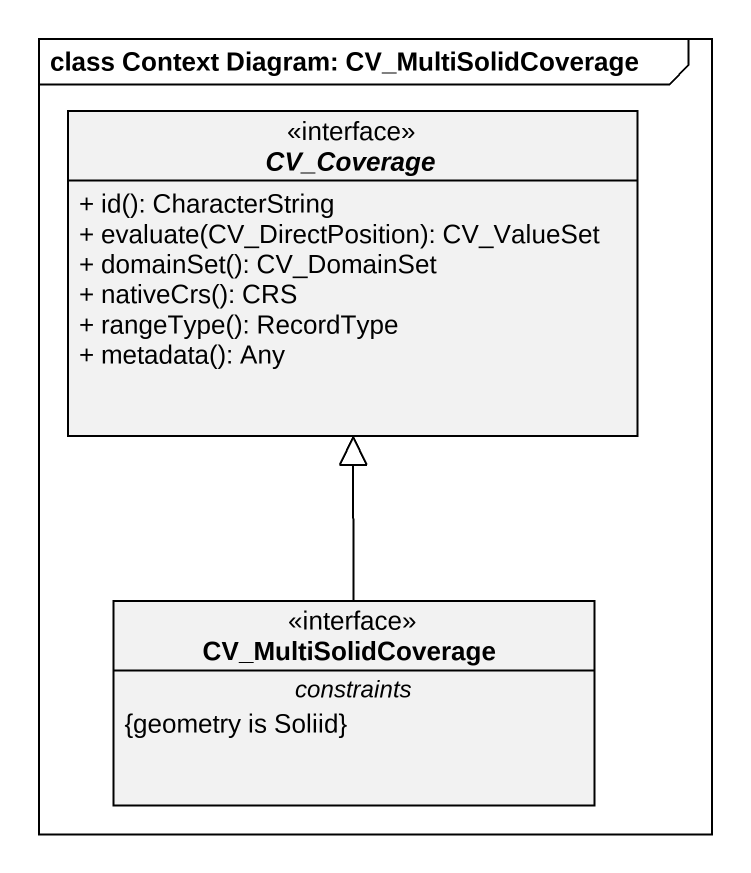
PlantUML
@startuml
mainframe class Context Diagram: CV_MultiSolidCoverage
hide circle
hide empty members
skinparam classAttributeIconSize 0
abstract class CV_Coverage <<interface>> {
  + id(): CharacterString
  + evaluate(CV_DirectPosition): CV_ValueSet
  + domainSet(): CV_DomainSet
  + nativeCrs(): CRS
  + rangeType(): RecordType
  + metadata(): Any
}
class CV_MultiSolidCoverage <<interface>> {
  -- constraints --
  {geometry is Soliid}
}
CV_MultiSolidCoverage -up-|> CV_Coverage
@enduml
